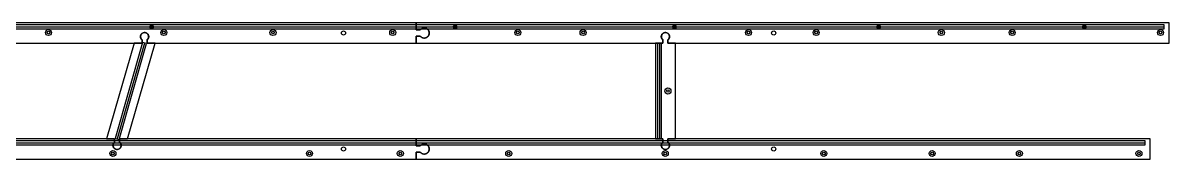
# Model space of a CAD drawing. Header units: millimetres. Extents: x 1 to 4490, y -44 to 271.
# Drawn here: x 2208 to 4490, y 0 to 271 of the extents above; entities that cross this region are included whole.
import ezdxf

# ---------------------------------------------------------------- set-up
doc = ezdxf.new("R2010")
doc.units = ezdxf.units.MM
for name, color, linetype in [('ACRYLIC_20_CUT', 7, 'Continuous'), ('CABLE_SLOT_THROUGH', 30, 'Continuous'), ('COUNTERBORE_D12_DEPTH15_BACK', 6, 'Continuous'), ('GROOVE_BACK_8x10_DEEP', 4, 'Continuous'), ('GROOVE_BACK_AXIS', 2, 'Continuous'), ('HOLES_D8', 3, 'Continuous'), ('STUD_HOLE_D5_THROUGH', 1, 'Continuous')]:
    doc.layers.add(name, color=color, linetype=linetype)

msp = doc.modelspace()

# ---------------------------------------------------------------- linework, layer by layer
at = {"layer": 'ACRYLIC_20_CUT'}
for points in [[(1108.532, 230.714), (2445.377, 230.714), (2445.377, 237.015), (2444.975, 237.344), (2444.965, 237.353), (2444.583, 237.711), (2444.574, 237.72), (2444.216, 238.102), (2444.207, 238.112), (2443.875, 238.517), (2443.867, 238.527), (2443.562, 238.953), (2443.555, 238.964), (2443.279, 239.408), (2443.272, 239.419), (2443.025, 239.881), (2443.02, 239.893), (2442.804, 240.37), (2442.799, 240.382), (2442.614, 240.872), (2442.61, 240.884), (2442.458, 241.385), (2442.455, 241.398), (2442.336, 241.908), (2442.333, 241.92), (2442.248, 242.437), (2442.246, 242.45), (2442.195, 242.971), (2442.194, 242.984), (2442.177, 243.507), (2442.177, 243.52), (2442.194, 244.043), (2442.195, 244.057), (2442.246, 244.577), (2442.248, 244.59), (2442.333, 245.107), (2442.336, 245.12), (2442.455, 245.63), (2442.458, 245.642), (2442.61, 246.143), (2442.614, 246.156), (2442.799, 246.646), (2442.804, 246.658), (2443.02, 247.135), (2443.025, 247.146), (2443.272, 247.608), (2443.279, 247.619), (2443.555, 248.064), (2443.562, 248.075), (2443.867, 248.5), (2443.875, 248.511), (2444.207, 248.915), (2444.216, 248.925), (2444.574, 249.307), (2444.583, 249.317), (2444.965, 249.674), (2444.975, 249.683), (2445.38, 250.015), (2445.39, 250.023), (2445.816, 250.328), (2445.827, 250.335), (2446.271, 250.612), (2446.282, 250.618), (2446.744, 250.865), (2446.756, 250.871), (2447.233, 251.087), (2447.245, 251.092), (2447.735, 251.276), (2447.747, 251.281), (2448.248, 251.432), (2448.261, 251.436), (2448.771, 251.555), (2448.783, 251.557), (2449.3, 251.643), (2449.313, 251.644), (2449.834, 251.696), (2449.847, 251.696), (2450.37, 251.714), (2450.383, 251.714), (2450.907, 251.696), (2450.92, 251.696), (2451.441, 251.644), (2451.454, 251.643), (2451.97, 251.557), (2451.983, 251.555), (2452.493, 251.436), (2452.505, 251.432), (2453.006, 251.281), (2453.019, 251.276), (2453.509, 251.092), (2453.521, 251.087), (2453.998, 250.871), (2454.009, 250.865), (2454.471, 250.618), (2454.482, 250.612), (2454.927, 250.335), (2454.938, 250.328), (2455.363, 250.023), (2455.374, 250.015), (2455.778, 249.683), (2455.788, 249.674), (2456.17, 249.317), (2456.18, 249.307), (2456.537, 248.925), (2456.546, 248.915), (2456.878, 248.511), (2456.886, 248.5), (2457.191, 248.075), (2457.198, 248.064), (2457.475, 247.619), (2457.481, 247.608), (2457.728, 247.146), (2457.734, 247.135), (2457.95, 246.658), (2457.955, 246.646), (2458.139, 246.156), (2458.144, 246.143), (2458.296, 245.642), (2458.299, 245.63), (2458.418, 245.12), (2458.42, 245.107), (2458.506, 244.59), (2458.507, 244.577), (2458.559, 244.057), (2458.56, 244.043), (2458.577, 243.52), (2458.577, 243.507), (2458.56, 242.984), (2458.559, 242.971), (2458.507, 242.45), (2458.506, 242.437), (2458.42, 241.92), (2458.418, 241.908), (2458.299, 241.398), (2458.296, 241.385), (2458.144, 240.884), (2458.139, 240.872), (2457.955, 240.382), (2457.95, 240.37), (2457.734, 239.893), (2457.728, 239.881), (2457.481, 239.419), (2457.475, 239.408), (2457.198, 238.964), (2457.191, 238.953), (2456.886, 238.527), (2456.878, 238.517), (2456.546, 238.112), (2456.537, 238.102), (2456.18, 237.72), (2456.17, 237.711), (2455.788, 237.353), (2455.778, 237.344), (2455.377, 237.015), (2455.377, 230.714), (2991, 230.714), (2991, 244.714), (2999.004, 244.714), (2999.066, 244.626), (2999.066, 244.626), (2999.482, 244.12), (2999.929, 243.643), (3000.407, 243.195), (3000.912, 242.78), (3001.444, 242.399), (3002, 242.053), (3002.577, 241.745), (3003.173, 241.475), (3003.786, 241.244), (3004.412, 241.054), (3005.049, 240.906), (3005.695, 240.799), (3006.346, 240.735), (3007, 240.714), (3007.654, 240.735), (3008.305, 240.799), (3008.951, 240.906), (3009.588, 241.054), (3010.214, 241.244), (3010.827, 241.475), (3011.423, 241.745), (3012, 242.053), (3012.556, 242.399), (3013.088, 242.78), (3013.593, 243.195), (3014.071, 243.643), (3014.518, 244.12), (3014.934, 244.626), (3015.315, 245.158), (3015.66, 245.714), (3015.969, 246.291), (3016.239, 246.887), (3016.469, 247.499), (3016.659, 248.125), (3016.808, 248.763), (3016.914, 249.408), (3016.979, 250.06), (3017, 250.714), (3016.979, 251.368), (3016.914, 252.019), (3016.808, 252.665), (3016.659, 253.302), (3016.469, 253.928), (3016.239, 254.541), (3015.969, 255.137), (3015.66, 255.714), (3015.315, 256.269), (3014.934, 256.801), (3014.518, 257.307), (3014.071, 257.785), (3013.593, 258.232), (3013.088, 258.647), (3012.556, 259.028), (3012, 259.374), (3011.423, 259.682), (3010.827, 259.952), (3010.214, 260.183), (3009.588, 260.373), (3008.951, 260.522), (3008.305, 260.628), (3007.654, 260.692), (3007, 260.714), (3006.346, 260.692), (3005.695, 260.628), (3005.049, 260.522), (3004.412, 260.373), (3003.786, 260.183), (3003.173, 259.952), (3002.577, 259.682), (3002, 259.374), (3001.444, 259.028), (3000.912, 258.647), (3000.407, 258.232), (2999.929, 257.785), (2999.482, 257.307), (2999.066, 256.801), (2999.004, 256.714), (2991, 256.714), (2991, 270.714), (23.535, 270.714)], [(23.535, 0), (2991, 0), (2991, 14), (2999.004, 14), (2999.066, 13.912), (2999.066, 13.912), (2999.482, 13.407), (2999.929, 12.929), (3000.407, 12.482), (3000.912, 12.066), (3001.444, 11.685), (3002, 11.34), (3002.577, 11.031), (3003.173, 10.761), (3003.786, 10.531), (3004.412, 10.341), (3005.049, 10.192), (3005.695, 10.086), (3006.346, 10.021), (3007, 10), (3007.654, 10.021), (3008.305, 10.086), (3008.951, 10.192), (3009.588, 10.341), (3010.214, 10.531), (3010.827, 10.761), (3011.423, 11.031), (3012, 11.34), (3012.556, 11.685), (3013.088, 12.066), (3013.593, 12.482), (3014.071, 12.929), (3014.518, 13.407), (3014.934, 13.912), (3015.315, 14.444), (3015.66, 15), (3015.969, 15.577), (3016.239, 16.173), (3016.469, 16.786), (3016.659, 17.412), (3016.808, 18.049), (3016.914, 18.695), (3016.979, 19.346), (3017, 20), (3016.979, 20.654), (3016.914, 21.305), (3016.808, 21.951), (3016.659, 22.588), (3016.469, 23.214), (3016.239, 23.827), (3015.969, 24.423), (3015.66, 25), (3015.315, 25.556), (3014.934, 26.088), (3014.518, 26.593), (3014.071, 27.071), (3013.593, 27.518), (3013.088, 27.934), (3012.556, 28.315), (3012, 28.66), (3011.423, 28.969), (3010.827, 29.239), (3010.214, 29.469), (3009.588, 29.659), (3008.951, 29.808), (3008.305, 29.914), (3007.654, 29.979), (3007, 30), (3006.346, 29.979), (3005.695, 29.914), (3005.049, 29.808), (3004.412, 29.659), (3003.786, 29.469), (3003.173, 29.239), (3002.577, 28.969), (3002, 28.66), (3001.444, 28.315), (3000.912, 27.934), (3000.407, 27.518), (2999.929, 27.071), (2999.482, 26.593), (2999.066, 26.088), (2999.004, 26), (2991, 26), (2991, 40), (2400.598, 40), (2400.598, 33.699), (2401, 33.369), (2401.009, 33.361), (2401.391, 33.003), (2401.401, 32.994), (2401.759, 32.611), (2401.767, 32.602), (2402.099, 32.197), (2402.107, 32.187), (2402.412, 31.761), (2402.419, 31.75), (2402.696, 31.306), (2402.702, 31.294), (2402.949, 30.833), (2402.955, 30.821), (2403.171, 30.344), (2403.176, 30.332), (2403.361, 29.842), (2403.365, 29.83), (2403.517, 29.329), (2403.52, 29.316), (2403.639, 28.806), (2403.642, 28.793), (2403.727, 28.277), (2403.728, 28.264), (2403.78, 27.743), (2403.781, 27.73), (2403.798, 27.207), (2403.798, 27.193), (2403.781, 26.67), (2403.78, 26.657), (2403.728, 26.136), (2403.727, 26.123), (2403.642, 25.607), (2403.639, 25.594), (2403.52, 25.084), (2403.517, 25.071), (2403.365, 24.57), (2403.361, 24.558), (2403.176, 24.068), (2403.171, 24.056), (2402.955, 23.579), (2402.949, 23.567), (2402.702, 23.106), (2402.696, 23.094), (2402.419, 22.65), (2402.412, 22.639), (2402.107, 22.213), (2402.099, 22.203), (2401.767, 21.798), (2401.759, 21.789), (2401.401, 21.406), (2401.391, 21.397), (2401.009, 21.039), (2401, 21.031), (2400.595, 20.699), (2400.584, 20.691), (2400.159, 20.386), (2400.148, 20.378), (2399.704, 20.102), (2399.692, 20.095), (2399.23, 19.849), (2399.219, 19.843), (2398.742, 19.627), (2398.73, 19.622), (2398.24, 19.437), (2398.227, 19.433), (2397.727, 19.281), (2397.714, 19.278), (2397.204, 19.159), (2397.191, 19.156), (2396.675, 19.071), (2396.662, 19.069), (2396.141, 19.018), (2396.128, 19.017), (2395.604, 19), (2395.591, 19), (2395.068, 19.017), (2395.055, 19.018), (2394.534, 19.069), (2394.521, 19.071), (2394.005, 19.156), (2393.992, 19.159), (2393.482, 19.278), (2393.469, 19.281), (2392.968, 19.433), (2392.956, 19.437), (2392.466, 19.622), (2392.454, 19.627), (2391.977, 19.843), (2391.965, 19.849), (2391.504, 20.095), (2391.492, 20.102), (2391.048, 20.378), (2391.037, 20.386), (2390.611, 20.691), (2390.601, 20.699), (2390.196, 21.031), (2390.186, 21.039), (2389.804, 21.397), (2389.795, 21.406), (2389.437, 21.789), (2389.429, 21.798), (2389.096, 22.203), (2389.088, 22.213), (2388.784, 22.639), (2388.776, 22.65), (2388.5, 23.094), (2388.493, 23.106), (2388.247, 23.567), (2388.241, 23.579), (2388.025, 24.056), (2388.02, 24.068), (2387.835, 24.558), (2387.831, 24.57), (2387.679, 25.071), (2387.676, 25.084), (2387.557, 25.594), (2387.554, 25.607), (2387.469, 26.123), (2387.467, 26.136), (2387.416, 26.657), (2387.415, 26.67), (2387.398, 27.193), (2387.398, 27.207), (2387.415, 27.73), (2387.416, 27.743), (2387.467, 28.264), (2387.469, 28.277), (2387.554, 28.793), (2387.557, 28.806), (2387.676, 29.316), (2387.679, 29.329), (2387.831, 29.83), (2387.835, 29.842), (2388.02, 30.332), (2388.025, 30.344), (2388.241, 30.821), (2388.247, 30.833), (2388.493, 31.294), (2388.5, 31.306), (2388.776, 31.75), (2388.784, 31.761), (2389.088, 32.187), (2389.096, 32.197), (2389.429, 32.602), (2389.437, 32.611), (2389.795, 32.994), (2389.804, 33.003), (2390.186, 33.361), (2390.196, 33.369), (2390.598, 33.699), (2390.598, 40), (1108.532, 40)]]:
    msp.add_lwpolyline(points, dxfattribs=at)
for points in [[(2458.308, 244.558), (2458.223, 245.074), (2458.104, 245.584), (2457.952, 246.085), (2457.768, 246.575), (2457.552, 247.052), (2457.305, 247.514), (2457.029, 247.958), (2456.724, 248.384), (2456.391, 248.788), (2456.034, 249.171), (2455.652, 249.528), (2455.247, 249.861), (2454.821, 250.165), (2454.377, 250.442), (2453.915, 250.689), (2453.438, 250.905), (2452.948, 251.089), (2452.447, 251.241), (2451.937, 251.36), (2451.421, 251.445), (2450.9, 251.497), (2450.377, 251.514), (2449.854, 251.497), (2449.333, 251.445), (2448.816, 251.36), (2448.306, 251.241), (2447.805, 251.089), (2447.315, 250.905), (2446.838, 250.689), (2446.377, 250.442), (2445.932, 250.165), (2445.507, 249.861), (2445.102, 249.528), (2444.72, 249.171), (2444.362, 248.788), (2444.03, 248.384), (2443.725, 247.958), (2443.449, 247.514), (2443.202, 247.052), (2442.986, 246.575), (2442.801, 246.085), (2442.649, 245.584), (2442.53, 245.074), (2442.445, 244.558), (2442.394, 244.037), (2442.377, 243.514), (2442.394, 242.99), (2442.445, 242.469), (2442.53, 241.953), (2442.649, 241.443), (2442.801, 240.942), (2442.986, 240.452), (2443.202, 239.975), (2443.449, 239.514), (2443.725, 239.069), (2444.03, 238.644), (2444.362, 238.239), (2444.72, 237.857), (2445.102, 237.499), (2445.507, 237.167), (2445.577, 237.117), (2445.577, 230.714), (2429.568, 230.714), (2374.789, 40), (2390.798, 40), (2390.798, 33.597), (2390.728, 33.547), (2390.323, 33.215), (2389.941, 32.857), (2389.583, 32.475), (2389.251, 32.07), (2388.946, 31.645), (2388.67, 31.2), (2388.423, 30.738), (2388.207, 30.261), (2388.022, 29.772), (2387.87, 29.271), (2387.752, 28.761), (2387.666, 28.244), (2387.615, 27.723), (2387.598, 27.2), (2387.615, 26.677), (2387.666, 26.156), (2387.752, 25.639), (2387.87, 25.129), (2388.022, 24.628), (2388.207, 24.139), (2388.423, 23.662), (2388.67, 23.2), (2388.946, 22.755), (2389.251, 22.33), (2389.583, 21.925), (2389.941, 21.543), (2390.323, 21.185), (2390.728, 20.853), (2391.153, 20.548), (2391.598, 20.272), (2392.06, 20.025), (2392.536, 19.809), (2393.026, 19.625), (2393.527, 19.473), (2394.037, 19.354), (2394.554, 19.268), (2395.075, 19.217), (2395.598, 19.2), (2396.121, 19.217), (2396.642, 19.268), (2397.159, 19.354), (2397.668, 19.473), (2398.169, 19.625), (2398.659, 19.809), (2399.136, 20.025), (2399.598, 20.272), (2400.042, 20.548), (2400.468, 20.853), (2400.873, 21.185), (2401.255, 21.543), (2401.613, 21.925), (2401.945, 22.33), (2402.25, 22.755), (2402.526, 23.2), (2402.773, 23.662), (2402.989, 24.139), (2403.173, 24.628), (2403.325, 25.129), (2403.444, 25.639), (2403.529, 26.156), (2403.581, 26.677), (2403.598, 27.2), (2403.581, 27.723), (2403.529, 28.244), (2403.444, 28.761), (2403.325, 29.271), (2403.173, 29.772), (2402.989, 30.261), (2402.773, 30.738), (2402.526, 31.2), (2402.25, 31.645), (2401.945, 32.07), (2401.613, 32.475), (2401.255, 32.857), (2400.873, 33.215), (2400.468, 33.547), (2400.398, 33.597), (2400.398, 40), (2416.407, 40), (2471.185, 230.714), (2455.177, 230.714), (2455.177, 237.117), (2455.247, 237.167), (2455.652, 237.499), (2456.034, 237.857), (2456.391, 238.239), (2456.724, 238.644), (2457.029, 239.069), (2457.305, 239.514), (2457.552, 239.975), (2457.768, 240.452), (2457.952, 240.942), (2458.104, 241.443), (2458.223, 241.953), (2458.308, 242.469), (2458.36, 242.99), (2458.377, 243.514), (2458.36, 244.037), (2458.308, 244.558)], [(2991, 270.714), (2991, 256.914), (2998.901, 256.914), (2998.904, 256.918), (2998.912, 256.928), (2999.327, 257.434), (2999.336, 257.444), (2999.783, 257.921), (2999.792, 257.931), (3000.27, 258.378), (3000.28, 258.387), (3000.786, 258.802), (3000.796, 258.81), (3001.328, 259.191), (3001.339, 259.198), (3001.894, 259.544), (3001.906, 259.55), (3002.483, 259.859), (3002.495, 259.865), (3003.091, 260.135), (3003.103, 260.14), (3003.715, 260.37), (3003.728, 260.374), (3004.354, 260.564), (3004.366, 260.568), (3005.004, 260.716), (3005.017, 260.719), (3005.662, 260.825), (3005.675, 260.827), (3006.326, 260.891), (3006.339, 260.892), (3006.993, 260.914), (3007.007, 260.914), (3007.661, 260.892), (3007.674, 260.891), (3008.325, 260.827), (3008.338, 260.825), (3008.983, 260.719), (3008.996, 260.716), (3009.634, 260.568), (3009.646, 260.564), (3010.272, 260.374), (3010.285, 260.37), (3010.897, 260.14), (3010.909, 260.135), (3011.505, 259.865), (3011.517, 259.859), (3012.094, 259.55), (3012.106, 259.544), (3012.661, 259.198), (3012.672, 259.191), (3013.204, 258.81), (3013.214, 258.802), (3013.72, 258.387), (3013.73, 258.378), (3014.208, 257.931), (3014.217, 257.921), (3014.664, 257.444), (3014.673, 257.434), (3015.088, 256.928), (3015.096, 256.918), (3015.477, 256.386), (3015.485, 256.375), (3015.83, 255.819), (3015.837, 255.808), (3016.145, 255.231), (3016.151, 255.219), (3016.421, 254.623), (3016.426, 254.611), (3016.656, 253.999), (3016.661, 253.986), (3016.851, 253.36), (3016.854, 253.347), (3017.003, 252.71), (3017.005, 252.697), (3017.112, 252.052), (3017.113, 252.039), (3017.178, 251.387), (3017.178, 251.374), (3017.2, 250.72), (3017.2, 250.707), (3017.178, 250.053), (3017.178, 250.04), (3017.113, 249.389), (3017.112, 249.376), (3017.005, 248.73), (3017.003, 248.717), (3016.854, 248.08), (3016.851, 248.067), (3016.661, 247.441), (3016.656, 247.429), (3016.426, 246.816), (3016.421, 246.804), (3016.151, 246.208), (3016.145, 246.197), (3015.837, 245.619), (3015.83, 245.608), (3015.485, 245.052), (3015.477, 245.041), (3015.096, 244.51), (3015.088, 244.499), (3014.673, 243.993), (3014.664, 243.984), (3014.217, 243.506), (3014.208, 243.497), (3013.73, 243.049), (3013.72, 243.041), (3013.214, 242.626), (3013.204, 242.618), (3012.672, 242.236), (3012.661, 242.229), (3012.106, 241.884), (3012.094, 241.877), (3011.517, 241.569), (3011.505, 241.563), (3010.909, 241.293), (3010.897, 241.288), (3010.285, 241.057), (3010.272, 241.053), (3009.646, 240.863), (3009.634, 240.86), (3008.996, 240.711), (3008.983, 240.708), (3008.338, 240.602), (3008.325, 240.6), (3007.674, 240.536), (3007.661, 240.535), (3007.007, 240.514), (3006.993, 240.514), (3006.339, 240.535), (3006.326, 240.536), (3005.675, 240.6), (3005.662, 240.602), (3005.017, 240.708), (3005.004, 240.711), (3004.366, 240.86), (3004.354, 240.863), (3003.728, 241.053), (3003.715, 241.057), (3003.103, 241.288), (3003.091, 241.293), (3002.495, 241.563), (3002.483, 241.569), (3001.906, 241.877), (3001.894, 241.884), (3001.339, 242.229), (3001.328, 242.236), (3000.796, 242.618), (3000.786, 242.626), (3000.28, 243.041), (3000.27, 243.049), (2999.792, 243.497), (2999.783, 243.506), (2999.336, 243.984), (2999.327, 243.993), (2998.912, 244.499), (2998.904, 244.51), (2998.901, 244.514), (2991, 244.514), (2991, 230.714), (3482.202, 230.714), (3482.202, 237.015), (3481.8, 237.344), (3481.791, 237.353), (3481.409, 237.711), (3481.399, 237.72), (3481.041, 238.102), (3481.033, 238.112), (3480.701, 238.517), (3480.693, 238.527), (3480.388, 238.953), (3480.381, 238.964), (3480.104, 239.408), (3480.098, 239.419), (3479.851, 239.881), (3479.845, 239.893), (3479.629, 240.37), (3479.624, 240.382), (3479.439, 240.872), (3479.435, 240.884), (3479.283, 241.385), (3479.28, 241.398), (3479.161, 241.908), (3479.158, 241.92), (3479.073, 242.437), (3479.072, 242.45), (3479.02, 242.971), (3479.019, 242.984), (3479.002, 243.507), (3479.002, 243.52), (3479.019, 244.043), (3479.02, 244.057), (3479.072, 244.577), (3479.073, 244.59), (3479.158, 245.107), (3479.161, 245.12), (3479.28, 245.63), (3479.283, 245.642), (3479.435, 246.143), (3479.439, 246.156), (3479.624, 246.646), (3479.629, 246.658), (3479.845, 247.135), (3479.851, 247.146), (3480.098, 247.608), (3480.104, 247.619), (3480.381, 248.064), (3480.388, 248.075), (3480.693, 248.5), (3480.701, 248.511), (3481.033, 248.915), (3481.041, 248.925), (3481.399, 249.307), (3481.409, 249.317), (3481.791, 249.674), (3481.8, 249.683), (3482.205, 250.015), (3482.216, 250.023), (3482.641, 250.328), (3482.652, 250.335), (3483.096, 250.612), (3483.108, 250.618), (3483.57, 250.865), (3483.581, 250.871), (3484.058, 251.087), (3484.07, 251.092), (3484.56, 251.276), (3484.573, 251.281), (3485.073, 251.432), (3485.086, 251.436), (3485.596, 251.555), (3485.609, 251.557), (3486.125, 251.643), (3486.138, 251.644), (3486.659, 251.696), (3486.672, 251.696), (3487.196, 251.714), (3487.209, 251.714), (3487.732, 251.696), (3487.745, 251.696), (3488.266, 251.644), (3488.279, 251.643), (3488.795, 251.557), (3488.808, 251.555), (3489.318, 251.436), (3489.331, 251.432), (3489.832, 251.281), (3489.844, 251.276), (3490.334, 251.092), (3490.346, 251.087), (3490.823, 250.871), (3490.835, 250.865), (3491.296, 250.618), (3491.308, 250.612), (3491.752, 250.335), (3491.763, 250.328), (3492.189, 250.023), (3492.199, 250.015), (3492.604, 249.683), (3492.614, 249.674), (3492.996, 249.317), (3493.005, 249.307), (3493.363, 248.925), (3493.371, 248.915), (3493.704, 248.511), (3493.712, 248.5), (3494.016, 248.075), (3494.024, 248.064), (3494.3, 247.619), (3494.307, 247.608), (3494.553, 247.146), (3494.559, 247.135), (3494.775, 246.658), (3494.78, 246.646), (3494.965, 246.156), (3494.969, 246.143), (3495.121, 245.642), (3495.124, 245.63), (3495.243, 245.12), (3495.246, 245.107), (3495.331, 244.59), (3495.333, 244.577), (3495.384, 244.057), (3495.385, 244.043), (3495.402, 243.52), (3495.402, 243.507), (3495.385, 242.984), (3495.384, 242.971), (3495.333, 242.45), (3495.331, 242.437), (3495.246, 241.92), (3495.243, 241.908), (3495.124, 241.398), (3495.121, 241.385), (3494.969, 240.884), (3494.965, 240.872), (3494.78, 240.382), (3494.775, 240.37), (3494.559, 239.893), (3494.553, 239.881), (3494.307, 239.419), (3494.3, 239.408), (3494.024, 238.964), (3494.016, 238.953), (3493.712, 238.527), (3493.704, 238.517), (3493.371, 238.112), (3493.363, 238.102), (3493.005, 237.72), (3492.996, 237.711), (3492.614, 237.353), (3492.604, 237.344), (3492.202, 237.015), (3492.202, 230.714), (4489.919, 230.714), (4489.919, 270.714), (2991, 270.714)], [(3495.134, 244.558), (3495.048, 245.074), (3494.93, 245.584), (3494.778, 246.085), (3494.593, 246.575), (3494.377, 247.052), (3494.13, 247.514), (3493.854, 247.958), (3493.549, 248.384), (3493.217, 248.788), (3492.859, 249.171), (3492.477, 249.528), (3492.072, 249.861), (3491.647, 250.165), (3491.202, 250.442), (3490.74, 250.689), (3490.264, 250.905), (3489.774, 251.089), (3489.273, 251.241), (3488.763, 251.36), (3488.246, 251.445), (3487.725, 251.497), (3487.202, 251.514), (3486.679, 251.497), (3486.158, 251.445), (3485.641, 251.36), (3485.132, 251.241), (3484.631, 251.089), (3484.141, 250.905), (3483.664, 250.689), (3483.202, 250.442), (3482.758, 250.165), (3482.332, 249.861), (3481.927, 249.528), (3481.545, 249.171), (3481.187, 248.788), (3480.855, 248.384), (3480.55, 247.958), (3480.274, 247.514), (3480.027, 247.052), (3479.811, 246.575), (3479.627, 246.085), (3479.475, 245.584), (3479.356, 245.074), (3479.271, 244.558), (3479.219, 244.037), (3479.202, 243.514), (3479.219, 242.99), (3479.271, 242.469), (3479.356, 241.953), (3479.475, 241.443), (3479.627, 240.942), (3479.811, 240.452), (3480.027, 239.975), (3480.274, 239.514), (3480.55, 239.069), (3480.855, 238.644), (3481.187, 238.239), (3481.545, 237.857), (3481.927, 237.499), (3482.332, 237.167), (3482.402, 237.117), (3482.402, 230.714), (3467.202, 230.714), (3467.202, 40), (3482.402, 40), (3482.402, 33.597), (3482.332, 33.547), (3481.927, 33.215), (3481.545, 32.857), (3481.187, 32.475), (3480.855, 32.07), (3480.55, 31.645), (3480.274, 31.2), (3480.027, 30.738), (3479.811, 30.261), (3479.627, 29.772), (3479.475, 29.271), (3479.356, 28.761), (3479.271, 28.244), (3479.219, 27.723), (3479.202, 27.2), (3479.219, 26.677), (3479.271, 26.156), (3479.356, 25.639), (3479.475, 25.129), (3479.627, 24.628), (3479.811, 24.139), (3480.027, 23.662), (3480.274, 23.2), (3480.55, 22.755), (3480.855, 22.33), (3481.187, 21.925), (3481.545, 21.543), (3481.927, 21.185), (3482.332, 20.853), (3482.758, 20.548), (3483.202, 20.272), (3483.664, 20.025), (3484.141, 19.809), (3484.631, 19.625), (3485.132, 19.473), (3485.641, 19.354), (3486.158, 19.268), (3486.679, 19.217), (3487.202, 19.2), (3487.725, 19.217), (3488.246, 19.268), (3488.763, 19.354), (3489.273, 19.473), (3489.774, 19.625), (3490.264, 19.809), (3490.74, 20.025), (3491.202, 20.272), (3491.647, 20.548), (3492.072, 20.853), (3492.477, 21.185), (3492.859, 21.543), (3493.217, 21.925), (3493.549, 22.33), (3493.854, 22.755), (3494.13, 23.2), (3494.377, 23.662), (3494.593, 24.139), (3494.778, 24.628), (3494.93, 25.129), (3495.048, 25.639), (3495.134, 26.156), (3495.185, 26.677), (3495.202, 27.2), (3495.185, 27.723), (3495.134, 28.244), (3495.048, 28.761), (3494.93, 29.271), (3494.778, 29.772), (3494.593, 30.261), (3494.377, 30.738), (3494.13, 31.2), (3493.854, 31.645), (3493.549, 32.07), (3493.217, 32.475), (3492.859, 32.857), (3492.477, 33.215), (3492.072, 33.547), (3492.002, 33.597), (3492.002, 40), (3507.202, 40), (3507.202, 230.714), (3492.002, 230.714), (3492.002, 237.117), (3492.072, 237.167), (3492.477, 237.499), (3492.859, 237.857), (3493.217, 238.239), (3493.549, 238.644), (3493.854, 239.069), (3494.13, 239.514), (3494.377, 239.975), (3494.593, 240.452), (3494.778, 240.942), (3494.93, 241.443), (3495.048, 241.953), (3495.134, 242.469), (3495.185, 242.99), (3495.202, 243.514), (3495.185, 244.037), (3495.134, 244.558)], [(3492.202, 40), (3492.202, 33.699), (3492.604, 33.369), (3492.614, 33.361), (3492.996, 33.003), (3493.005, 32.994), (3493.363, 32.611), (3493.371, 32.602), (3493.704, 32.197), (3493.712, 32.187), (3494.016, 31.761), (3494.024, 31.75), (3494.3, 31.306), (3494.307, 31.294), (3494.553, 30.833), (3494.559, 30.821), (3494.775, 30.344), (3494.78, 30.332), (3494.965, 29.842), (3494.969, 29.83), (3495.121, 29.329), (3495.124, 29.316), (3495.243, 28.806), (3495.246, 28.793), (3495.331, 28.277), (3495.333, 28.264), (3495.384, 27.743), (3495.385, 27.73), (3495.402, 27.207), (3495.402, 27.193), (3495.385, 26.67), (3495.384, 26.657), (3495.333, 26.136), (3495.331, 26.123), (3495.246, 25.607), (3495.243, 25.594), (3495.124, 25.084), (3495.121, 25.071), (3494.969, 24.57), (3494.965, 24.558), (3494.78, 24.068), (3494.775, 24.056), (3494.559, 23.579), (3494.553, 23.567), (3494.307, 23.106), (3494.3, 23.094), (3494.024, 22.65), (3494.016, 22.639), (3493.712, 22.213), (3493.704, 22.203), (3493.371, 21.798), (3493.363, 21.789), (3493.005, 21.406), (3492.996, 21.397), (3492.614, 21.039), (3492.604, 21.031), (3492.199, 20.699), (3492.189, 20.691), (3491.763, 20.386), (3491.752, 20.378), (3491.308, 20.102), (3491.296, 20.095), (3490.835, 19.849), (3490.823, 19.843), (3490.346, 19.627), (3490.334, 19.622), (3489.844, 19.437), (3489.832, 19.433), (3489.331, 19.281), (3489.318, 19.278), (3488.808, 19.159), (3488.795, 19.156), (3488.279, 19.071), (3488.266, 19.069), (3487.745, 19.018), (3487.732, 19.017), (3487.209, 19), (3487.196, 19), (3486.672, 19.017), (3486.659, 19.018), (3486.138, 19.069), (3486.125, 19.071), (3485.609, 19.156), (3485.596, 19.159), (3485.086, 19.278), (3485.073, 19.281), (3484.573, 19.433), (3484.56, 19.437), (3484.07, 19.622), (3484.058, 19.627), (3483.581, 19.843), (3483.57, 19.849), (3483.108, 20.095), (3483.096, 20.102), (3482.652, 20.378), (3482.641, 20.386), (3482.216, 20.691), (3482.205, 20.699), (3481.8, 21.031), (3481.791, 21.039), (3481.409, 21.397), (3481.399, 21.406), (3481.041, 21.789), (3481.033, 21.798), (3480.701, 22.203), (3480.693, 22.213), (3480.388, 22.639), (3480.381, 22.65), (3480.104, 23.094), (3480.098, 23.106), (3479.851, 23.567), (3479.845, 23.579), (3479.629, 24.056), (3479.624, 24.068), (3479.439, 24.558), (3479.435, 24.57), (3479.283, 25.071), (3479.28, 25.084), (3479.161, 25.594), (3479.158, 25.607), (3479.073, 26.123), (3479.072, 26.136), (3479.02, 26.657), (3479.019, 26.67), (3479.002, 27.193), (3479.002, 27.207), (3479.019, 27.73), (3479.02, 27.743), (3479.072, 28.264), (3479.073, 28.277), (3479.158, 28.793), (3479.161, 28.806), (3479.28, 29.316), (3479.283, 29.329), (3479.435, 29.83), (3479.439, 29.842), (3479.624, 30.332), (3479.629, 30.344), (3479.845, 30.821), (3479.851, 30.833), (3480.098, 31.294), (3480.104, 31.306), (3480.381, 31.75), (3480.388, 31.761), (3480.693, 32.187), (3480.701, 32.197), (3481.033, 32.602), (3481.041, 32.611), (3481.399, 32.994), (3481.409, 33.003), (3481.791, 33.361), (3481.8, 33.369), (3482.202, 33.699), (3482.202, 40), (2991, 40), (2991, 26.2), (2998.901, 26.2), (2998.904, 26.204), (2998.912, 26.214), (2999.327, 26.72), (2999.336, 26.73), (2999.783, 27.208), (2999.792, 27.217), (3000.27, 27.664), (3000.28, 27.673), (3000.786, 28.088), (3000.796, 28.096), (3001.328, 28.477), (3001.339, 28.485), (3001.894, 28.83), (3001.906, 28.837), (3002.483, 29.145), (3002.495, 29.151), (3003.091, 29.421), (3003.103, 29.426), (3003.715, 29.656), (3003.728, 29.661), (3004.354, 29.851), (3004.366, 29.854), (3005.004, 30.003), (3005.017, 30.005), (3005.662, 30.112), (3005.675, 30.113), (3006.326, 30.178), (3006.339, 30.178), (3006.993, 30.2), (3007.007, 30.2), (3007.661, 30.178), (3007.674, 30.178), (3008.325, 30.113), (3008.338, 30.112), (3008.983, 30.005), (3008.996, 30.003), (3009.634, 29.854), (3009.646, 29.851), (3010.272, 29.661), (3010.285, 29.656), (3010.897, 29.426), (3010.909, 29.421), (3011.505, 29.151), (3011.517, 29.145), (3012.094, 28.837), (3012.106, 28.83), (3012.661, 28.485), (3012.672, 28.477), (3013.204, 28.096), (3013.214, 28.088), (3013.72, 27.673), (3013.73, 27.664), (3014.208, 27.217), (3014.217, 27.208), (3014.664, 26.73), (3014.673, 26.72), (3015.088, 26.214), (3015.096, 26.204), (3015.477, 25.672), (3015.485, 25.661), (3015.83, 25.106), (3015.837, 25.094), (3016.145, 24.517), (3016.151, 24.505), (3016.421, 23.909), (3016.426, 23.897), (3016.656, 23.285), (3016.661, 23.272), (3016.851, 22.646), (3016.854, 22.634), (3017.003, 21.996), (3017.005, 21.983), (3017.112, 21.338), (3017.113, 21.325), (3017.178, 20.674), (3017.178, 20.661), (3017.2, 20.007), (3017.2, 19.993), (3017.178, 19.339), (3017.178, 19.326), (3017.113, 18.675), (3017.112, 18.662), (3017.005, 18.017), (3017.003, 18.004), (3016.854, 17.366), (3016.851, 17.354), (3016.661, 16.728), (3016.656, 16.715), (3016.426, 16.103), (3016.421, 16.091), (3016.151, 15.495), (3016.145, 15.483), (3015.837, 14.906), (3015.83, 14.894), (3015.485, 14.339), (3015.477, 14.328), (3015.096, 13.796), (3015.088, 13.786), (3014.673, 13.28), (3014.664, 13.27), (3014.217, 12.792), (3014.208, 12.783), (3013.73, 12.336), (3013.72, 12.327), (3013.214, 11.912), (3013.204, 11.904), (3012.672, 11.523), (3012.661, 11.515), (3012.106, 11.17), (3012.094, 11.163), (3011.517, 10.855), (3011.505, 10.849), (3010.909, 10.579), (3010.897, 10.574), (3010.285, 10.344), (3010.272, 10.339), (3009.646, 10.149), (3009.634, 10.146), (3008.996, 9.997), (3008.983, 9.995), (3008.338, 9.888), (3008.325, 9.887), (3007.674, 9.822), (3007.661, 9.822), (3007.007, 9.8), (3006.993, 9.8), (3006.339, 9.822), (3006.326, 9.822), (3005.675, 9.887), (3005.662, 9.888), (3005.017, 9.995), (3005.004, 9.997), (3004.366, 10.146), (3004.354, 10.149), (3003.728, 10.339), (3003.715, 10.344), (3003.103, 10.574), (3003.091, 10.579), (3002.495, 10.849), (3002.483, 10.855), (3001.906, 11.163), (3001.894, 11.17), (3001.339, 11.515), (3001.328, 11.523), (3000.796, 11.904), (3000.786, 11.912), (3000.28, 12.327), (3000.27, 12.336), (2999.792, 12.783), (2999.783, 12.792), (2999.336, 13.27), (2999.327, 13.28), (2998.912, 13.786), (2998.904, 13.796), (2998.901, 13.8), (2991, 13.8), (2991, 0), (4452.384, 0), (4452.384, 40), (3492.202, 40)]]:
    msp.add_lwpolyline(points, close=True, dxfattribs=at)
at = {"layer": 'CABLE_SLOT_THROUGH'}
for points in [[(2462.297, 264.704), (2462.103, 264.675), (2461.913, 264.628), (2461.728, 264.561), (2461.55, 264.478), (2461.382, 264.377), (2461.224, 264.26), (2461.079, 264.128), (2460.947, 263.982), (2460.83, 263.825), (2460.729, 263.656), (2460.646, 263.479), (2460.579, 263.294), (2460.532, 263.104), (2460.503, 262.91), (2460.493, 262.714), (2460.503, 262.518), (2460.532, 262.323), (2460.579, 262.133), (2460.646, 261.948), (2460.729, 261.771), (2460.83, 261.603), (2460.947, 261.445), (2461.079, 261.299), (2461.224, 261.168), (2461.382, 261.051), (2461.55, 260.95), (2461.728, 260.866), (2461.913, 260.8), (2462.103, 260.752), (2462.297, 260.723), (2462.493, 260.714), (2464.493, 260.714), (2466.493, 260.714), (2466.689, 260.723), (2466.883, 260.752), (2467.074, 260.8), (2467.259, 260.866), (2467.436, 260.95), (2467.604, 261.051), (2467.762, 261.168), (2467.907, 261.299), (2468.039, 261.445), (2468.156, 261.603), (2468.257, 261.771), (2468.341, 261.948), (2468.407, 262.133), (2468.455, 262.323), (2468.484, 262.518), (2468.493, 262.714), (2468.484, 262.91), (2468.455, 263.104), (2468.407, 263.294), (2468.341, 263.479), (2468.257, 263.656), (2468.156, 263.825), (2468.039, 263.982), (2467.907, 264.128), (2467.762, 264.26), (2467.604, 264.377), (2467.436, 264.478), (2467.259, 264.561), (2467.074, 264.628), (2466.883, 264.675), (2466.689, 264.704), (2466.493, 264.714), (2464.493, 264.714), (2462.493, 264.714), (2462.297, 264.704)], [(3066.459, 264.704), (3066.265, 264.675), (3066.075, 264.628), (3065.89, 264.561), (3065.712, 264.478), (3065.544, 264.377), (3065.386, 264.26), (3065.241, 264.128), (3065.109, 263.982), (3064.992, 263.825), (3064.891, 263.656), (3064.807, 263.479), (3064.741, 263.294), (3064.694, 263.104), (3064.665, 262.91), (3064.655, 262.714), (3064.665, 262.518), (3064.694, 262.323), (3064.741, 262.133), (3064.807, 261.948), (3064.891, 261.771), (3064.992, 261.603), (3065.109, 261.445), (3065.241, 261.299), (3065.386, 261.168), (3065.544, 261.051), (3065.712, 260.95), (3065.89, 260.866), (3066.075, 260.8), (3066.265, 260.752), (3066.459, 260.723), (3066.655, 260.714), (3068.655, 260.714), (3070.655, 260.714), (3070.851, 260.723), (3071.045, 260.752), (3071.236, 260.8), (3071.421, 260.866), (3071.598, 260.95), (3071.766, 261.051), (3071.924, 261.168), (3072.069, 261.299), (3072.201, 261.445), (3072.318, 261.603), (3072.419, 261.771), (3072.503, 261.948), (3072.569, 262.133), (3072.617, 262.323), (3072.646, 262.518), (3072.655, 262.714), (3072.646, 262.91), (3072.617, 263.104), (3072.569, 263.294), (3072.503, 263.479), (3072.419, 263.656), (3072.318, 263.825), (3072.201, 263.982), (3072.069, 264.128), (3071.924, 264.26), (3071.766, 264.377), (3071.598, 264.478), (3071.421, 264.561), (3071.236, 264.628), (3071.045, 264.675), (3070.851, 264.704), (3070.655, 264.714), (3068.655, 264.714), (3066.655, 264.714), (3066.459, 264.704)], [(3503.091, 264.704), (3502.897, 264.675), (3502.707, 264.628), (3502.522, 264.561), (3502.344, 264.478), (3502.176, 264.377), (3502.018, 264.26), (3501.873, 264.128), (3501.741, 263.982), (3501.624, 263.825), (3501.523, 263.656), (3501.439, 263.479), (3501.373, 263.294), (3501.326, 263.104), (3501.297, 262.91), (3501.287, 262.714), (3501.297, 262.518), (3501.326, 262.323), (3501.373, 262.133), (3501.439, 261.948), (3501.523, 261.771), (3501.624, 261.603), (3501.741, 261.445), (3501.873, 261.299), (3502.018, 261.168), (3502.176, 261.051), (3502.344, 260.95), (3502.522, 260.866), (3502.707, 260.8), (3502.897, 260.752), (3503.091, 260.723), (3503.287, 260.714), (3505.287, 260.714), (3507.287, 260.714), (3507.483, 260.723), (3507.677, 260.752), (3507.868, 260.8), (3508.052, 260.866), (3508.23, 260.95), (3508.398, 261.051), (3508.556, 261.168), (3508.701, 261.299), (3508.833, 261.445), (3508.95, 261.603), (3509.051, 261.771), (3509.135, 261.948), (3509.201, 262.133), (3509.249, 262.323), (3509.277, 262.518), (3509.287, 262.714), (3509.277, 262.91), (3509.249, 263.104), (3509.201, 263.294), (3509.135, 263.479), (3509.051, 263.656), (3508.95, 263.825), (3508.833, 263.982), (3508.701, 264.128), (3508.556, 264.26), (3508.398, 264.377), (3508.23, 264.478), (3508.052, 264.561), (3507.868, 264.628), (3507.677, 264.675), (3507.483, 264.704), (3507.287, 264.714), (3505.287, 264.714), (3503.287, 264.714), (3503.091, 264.704)], [(3909.467, 264.704), (3909.273, 264.675), (3909.082, 264.628), (3908.897, 264.561), (3908.72, 264.478), (3908.552, 264.377), (3908.394, 264.26), (3908.249, 264.128), (3908.117, 263.982), (3908, 263.825), (3907.899, 263.656), (3907.815, 263.479), (3907.749, 263.294), (3907.701, 263.104), (3907.672, 262.91), (3907.663, 262.714), (3907.672, 262.518), (3907.701, 262.323), (3907.749, 262.133), (3907.815, 261.948), (3907.899, 261.771), (3908, 261.603), (3908.117, 261.445), (3908.249, 261.299), (3908.394, 261.168), (3908.552, 261.051), (3908.72, 260.95), (3908.897, 260.866), (3909.082, 260.8), (3909.273, 260.752), (3909.467, 260.723), (3909.663, 260.714), (3911.663, 260.714), (3913.663, 260.714), (3913.859, 260.723), (3914.053, 260.752), (3914.243, 260.8), (3914.428, 260.866), (3914.606, 260.95), (3914.774, 261.051), (3914.932, 261.168), (3915.077, 261.299), (3915.209, 261.445), (3915.326, 261.603), (3915.427, 261.771), (3915.511, 261.948), (3915.577, 262.133), (3915.624, 262.323), (3915.653, 262.518), (3915.663, 262.714), (3915.653, 262.91), (3915.624, 263.104), (3915.577, 263.294), (3915.511, 263.479), (3915.427, 263.656), (3915.326, 263.825), (3915.209, 263.982), (3915.077, 264.128), (3914.932, 264.26), (3914.774, 264.377), (3914.606, 264.478), (3914.428, 264.561), (3914.243, 264.628), (3914.053, 264.675), (3913.859, 264.704), (3913.663, 264.714), (3911.663, 264.714), (3909.663, 264.714), (3909.467, 264.704)], [(4318.927, 264.704), (4318.733, 264.675), (4318.543, 264.628), (4318.358, 264.561), (4318.18, 264.478), (4318.012, 264.377), (4317.854, 264.26), (4317.709, 264.128), (4317.577, 263.982), (4317.46, 263.825), (4317.359, 263.656), (4317.275, 263.479), (4317.209, 263.294), (4317.162, 263.104), (4317.133, 262.91), (4317.123, 262.714), (4317.133, 262.518), (4317.162, 262.323), (4317.209, 262.133), (4317.275, 261.948), (4317.359, 261.771), (4317.46, 261.603), (4317.577, 261.445), (4317.709, 261.299), (4317.854, 261.168), (4318.012, 261.051), (4318.18, 260.95), (4318.358, 260.866), (4318.543, 260.8), (4318.733, 260.752), (4318.927, 260.723), (4319.123, 260.714), (4321.123, 260.714), (4323.123, 260.714), (4323.319, 260.723), (4323.513, 260.752), (4323.704, 260.8), (4323.889, 260.866), (4324.066, 260.95), (4324.234, 261.051), (4324.392, 261.168), (4324.537, 261.299), (4324.669, 261.445), (4324.786, 261.603), (4324.887, 261.771), (4324.971, 261.948), (4325.037, 262.133), (4325.085, 262.323), (4325.114, 262.518), (4325.123, 262.714), (4325.114, 262.91), (4325.085, 263.104), (4325.037, 263.294), (4324.971, 263.479), (4324.887, 263.656), (4324.786, 263.825), (4324.669, 263.982), (4324.537, 264.128), (4324.392, 264.26), (4324.234, 264.377), (4324.066, 264.478), (4323.889, 264.561), (4323.704, 264.628), (4323.513, 264.675), (4323.319, 264.704), (4323.123, 264.714), (4321.123, 264.714), (4319.123, 264.714), (4318.927, 264.704)]]:
    msp.add_lwpolyline(points, close=True, dxfattribs=at)
at = {"layer": 'COUNTERBORE_D12_DEPTH15_BACK'}
for centre in [(2259.048, 251.613), (2488.712, 251.613), (2706.003, 251.613), (2944.365, 251.613), (3193.508, 251.613), (3323.366, 251.613), (3652.701, 251.613), (3787.363, 251.613), (4036.51, 251.613), (4177.585, 251.613), (4472.919, 251.613), (3492.202, 135.357), (2387.297, 11.113), (2778.669, 11.113), (2959.497, 11.113), (3175.238, 11.113), (3486.906, 11.113), (3802.511, 11.113), (4018.261, 11.113), (4191.902, 11.113), (4429.916, 11.113)]:
    msp.add_circle(centre, 6, dxfattribs=at)
at = {"layer": 'GROOVE_BACK_8x10_DEEP'}
for points in [[(4479.919, 266.714), (33.535, 266.714), (33.535, 258.714), (4479.919, 258.714), (4479.919, 266.714)], [(2399.442, 38.896), (2454.221, 229.609), (2446.532, 231.818), (2391.753, 41.104), (2399.442, 38.896)], [(3479.202, 40), (3479.202, 230.714), (3471.202, 230.714), (3471.202, 40), (3479.202, 40)], [(4442.384, 36), (33.535, 36), (33.535, 28), (4442.384, 28), (4442.384, 36)]]:
    msp.add_lwpolyline(points, close=True, dxfattribs=at)
at = {"layer": 'GROOVE_BACK_AXIS'}
for p, q in [((33.535, 262.714), (4479.919, 262.714)), ((2450.377, 230.714), (2395.598, 40)), ((3475.202, 230.714), (3475.202, 40)), ((33.535, 32), (4442.384, 32))]:
    msp.add_line(p, q, dxfattribs=at)
at = {"layer": 'HOLES_D8'}
for centre in [(2846.392, 250.714), (3702.745, 250.714), (2846.392, 20), (3702.745, 20)]:
    msp.add_circle(centre, 4, dxfattribs=at)
at = {"layer": 'STUD_HOLE_D5_THROUGH'}
for centre in [(2259.048, 251.613), (2488.712, 251.613), (2706.003, 251.613), (2944.365, 251.613), (3193.508, 251.613), (3323.366, 251.613), (3652.701, 251.613), (3787.363, 251.613), (4036.51, 251.613), (4177.585, 251.613), (4472.919, 251.613), (3492.202, 135.357), (2387.297, 11.113), (2778.669, 11.113), (2959.497, 11.113), (3175.238, 11.113), (3486.906, 11.113), (3802.511, 11.113), (4018.261, 11.113), (4191.902, 11.113), (4429.916, 11.113)]:
    msp.add_circle(centre, 2.5, dxfattribs=at)

doc.saveas('drawing.dxf')
